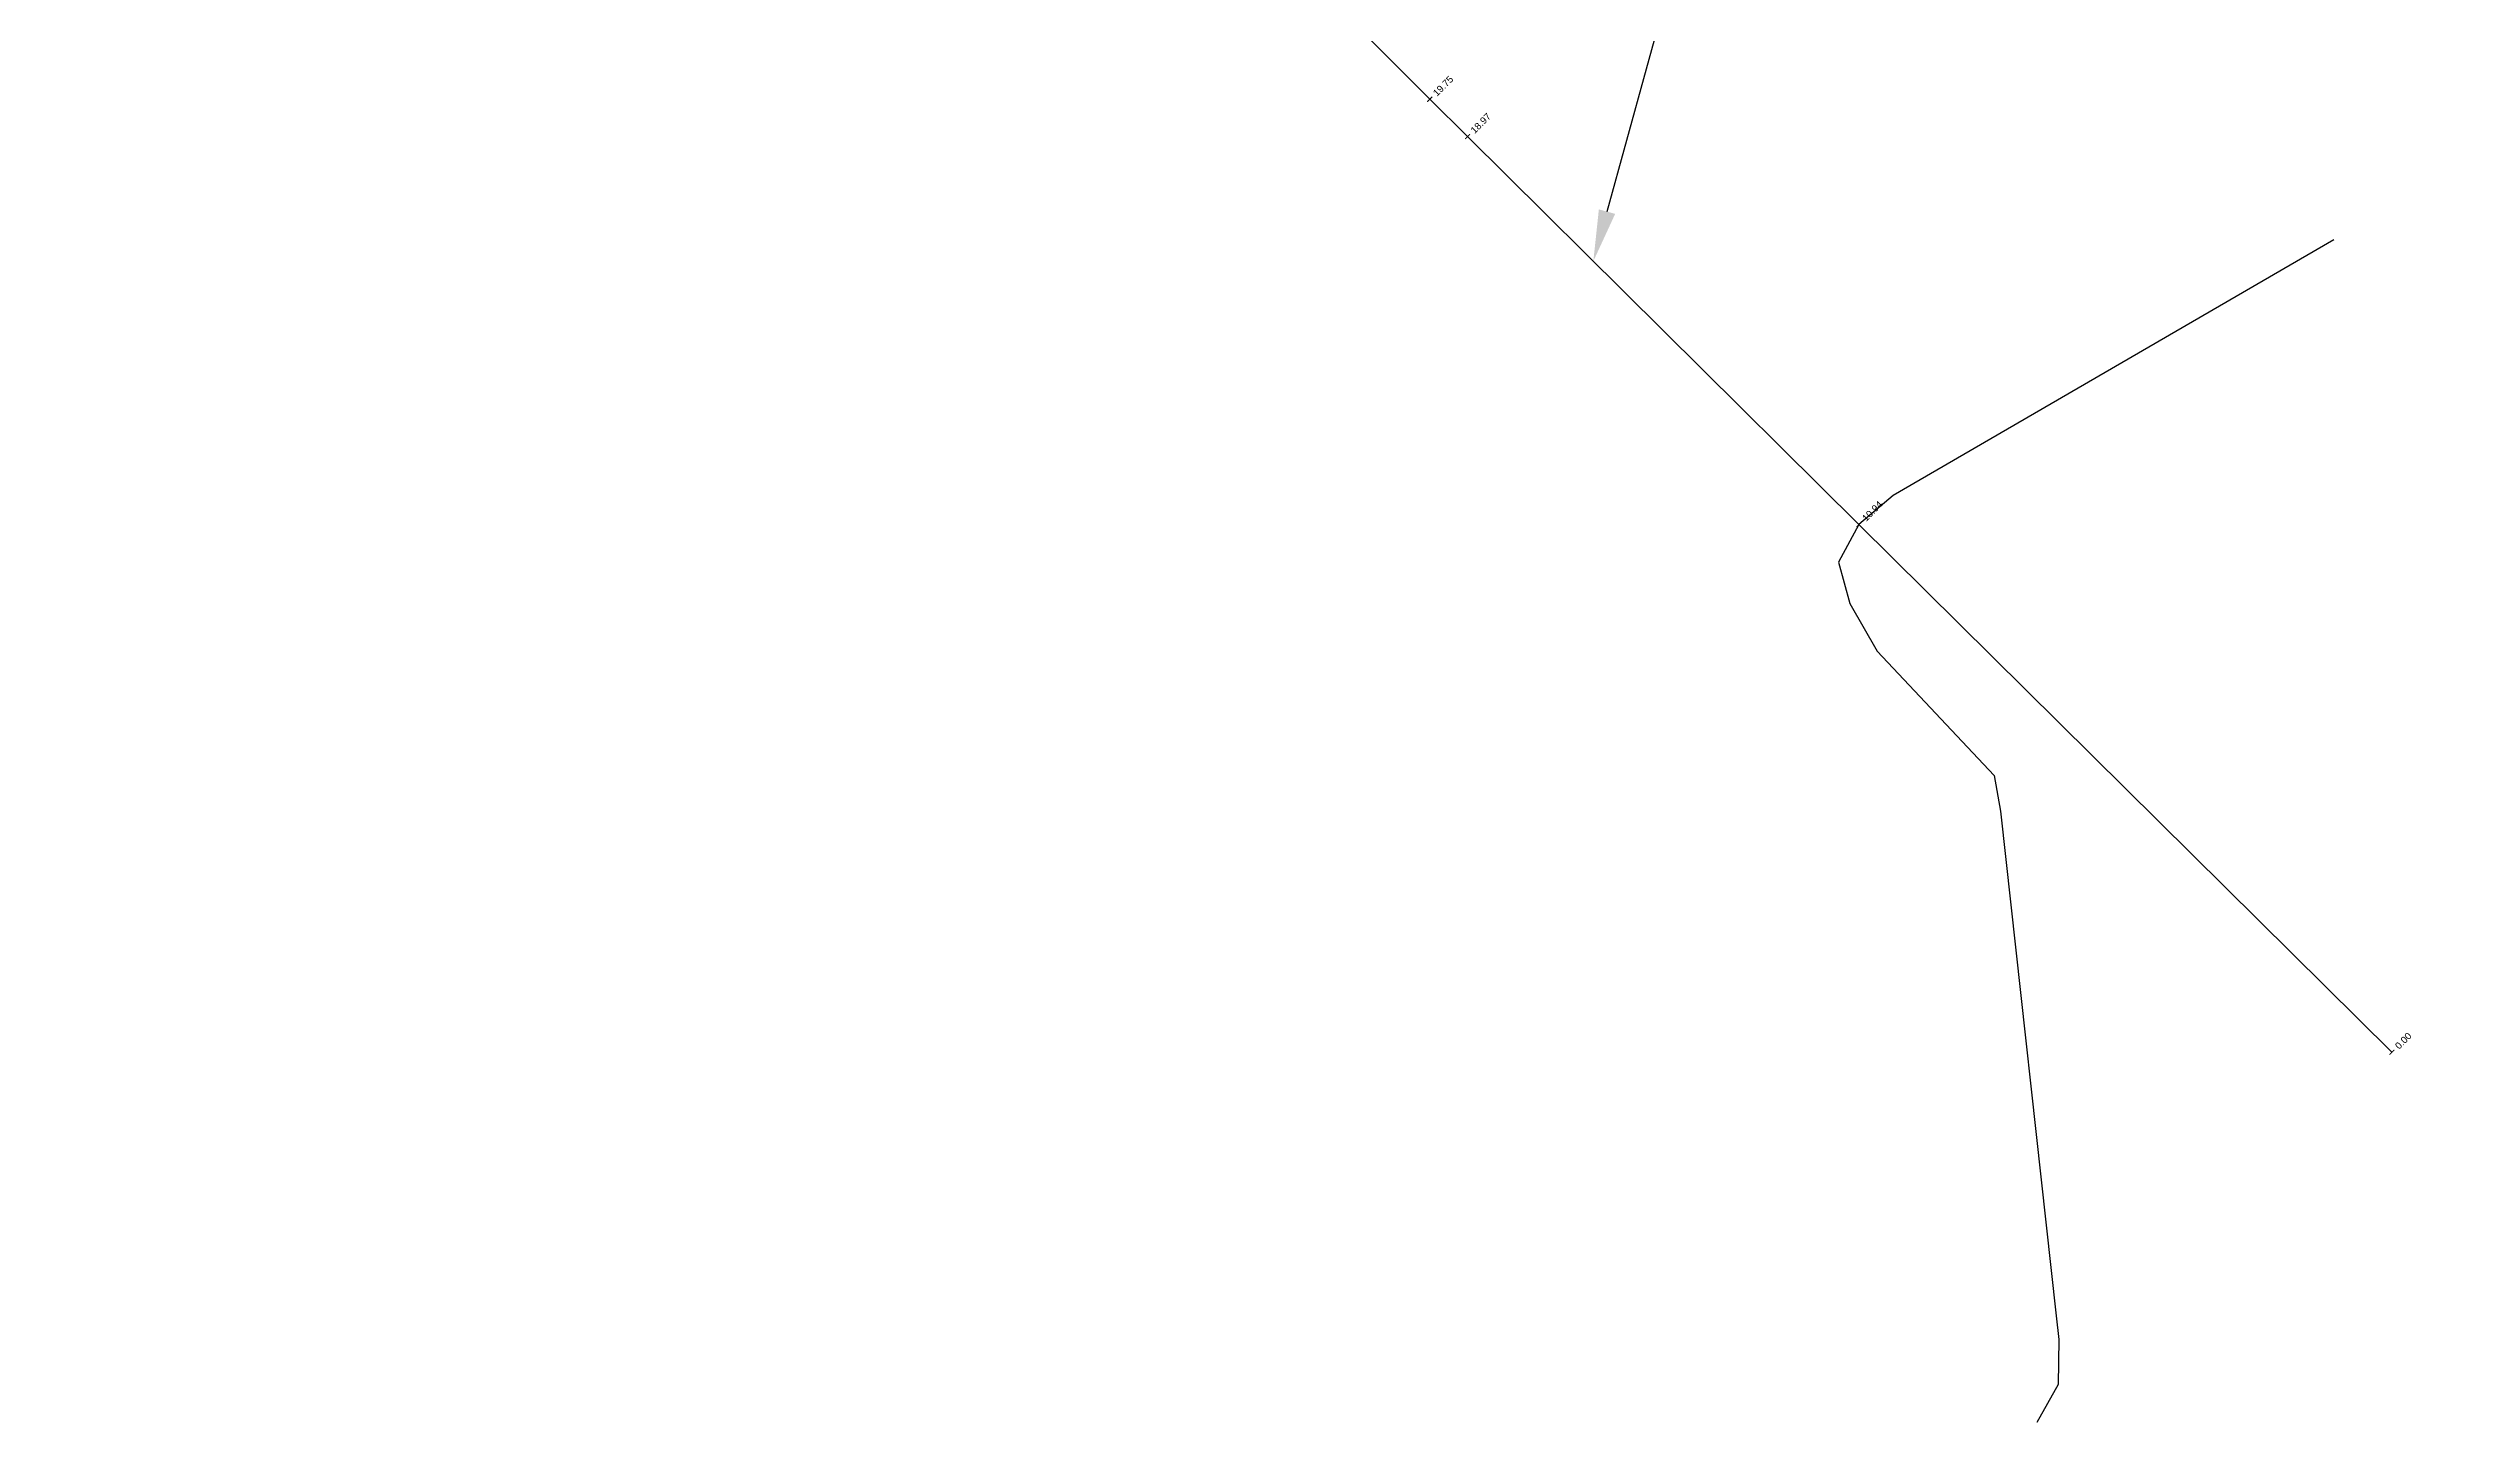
# Model space of a CAD drawing. Header units: metres. Extents: x 2 to 2307132, y 8 to 456049.
# Drawn here: x 2307096.39 to 2307131.72, y 456009.09 to 456029.14 of the extents above; entities that cross this region are included whole.
import ezdxf
from ezdxf import colors
from ezdxf.entities.mleader import LeaderData, LeaderLine
from ezdxf.enums import TextEntityAlignment as Align
from ezdxf.math import Vec2, Vec3

# ---------------------------------------------------------------- set-up
doc = ezdxf.new("R2010")
doc.units = ezdxf.units.M
doc.layers.add('Выпуск_профиль', color=7, linetype='Continuous')
doc.layers.add('Подложка_СО-ЭН_3эт(освещение)', color=7, linetype='Continuous')
doc.layers.add('ГП_искусств сооруж-я_штриховка', color=7, linetype='Continuous', lineweight=9)
doc.layers.add('Помощь', color=1, linetype='Continuous', plot=False)
doc.styles.add('ISOCPEUR', font='isocpeur.ttf')
doc.styles.get("Standard").update_dxf_attribs({"font": 'arial.ttf'})

# ---------------------------------------------------------------- blocks, each defined once
blk = doc.blocks.new('Qtick')
at = {"layer": 'Подложка_СО-ЭН_3эт(освещение)', "const_width": 0.3}
blk.add_lwpolyline([(0, -1), (0, 1)], dxfattribs=at)

msp = doc.modelspace()

# ---------------------------------------------------------------- linework, layer by layer
at = {"layer": 'Помощь'}
msp.add_lwpolyline([(2307129.707, 456026.343), (2307123.284, 456022.615), (2307122.785, 456022.192), (2307122.487, 456021.642), (2307122.65, 456021.038), (2307123.052, 456020.343), (2307124.757, 456018.532), (2307124.851, 456018.012), (2307125.659, 456010.647), (2307125.697, 456010.303), (2307125.688, 456009.648), (2307125.377, 456009.092)], dxfattribs=at)
msp.add_polyline3d([(2307130.555, 456014.493, 106.5), (2307122.785, 456022.192, 106.1), (2307117.077, 456027.849, 102.69), (2307116.527, 456028.394, 102.06), (2307104.138, 456040.783, 102.36), (2307102.782, 456041.953, 102.5), (2307097.786, 456046.949, 103), (2307096.387, 456048.348, 103.07)], dxfattribs=at)

# ---------------------------------------------------------------- block references
at = {"layer": 'Выпуск_профиль', "xscale": 0.05, "yscale": 0.05, "zscale": 0.05}
for p, rotation in [((2307116.527, 456028.394, 102.06), 315.1307835268738), ((2307117.077, 456027.849, 102.69), 315.261567074111), ((2307122.785, 456022.192, 106.1), 315.2615670683773), ((2307130.555, 456014.493, 106.5), 315.2615670679811)]:
    msp.add_blockref('Qtick', p, dxfattribs=dict(at, rotation=rotation))
at = {"layer": 'Помощь', "xscale": 0.05, "yscale": 0.05, "zscale": 0.05}
for p, rotation in [((2307116.527, 456028.394, 102.06), 315.1307835268738), ((2307117.077, 456027.849, 102.69), 315.261567074111), ((2307122.785, 456022.192, 106.1), 315.2615670683773), ((2307130.555, 456014.493, 106.5), 315.2615670679811)]:
    msp.add_blockref('Qtick', p, dxfattribs=dict(at, rotation=rotation))

# ---------------------------------------------------------------- texts
at = {"layer": 'Выпуск_профиль'}
for s, rotation, p in [('19.75', 45.1308, (2307116.598, 456028.464)), ('18.97', 45.2616, (2307117.147, 456027.92)), ('10.94', 45.2616, (2307122.856, 456022.263)), ('0.00', 45.2616, (2307130.625, 456014.564))]:
    msp.add_text(s, height=0.1, rotation=rotation, dxfattribs=at).set_placement(p, align=Align.MIDDLE_LEFT)
at = {"layer": 'Помощь'}
for s, rotation, p in [('19.75', 45.1308, (2307116.598, 456028.464)), ('18.97', 45.2616, (2307117.147, 456027.92)), ('10.94', 45.2616, (2307122.856, 456022.263)), ('0.00', 45.2616, (2307130.625, 456014.564))]:
    msp.add_text(s, height=0.1, rotation=rotation, dxfattribs=at).set_placement(p, align=Align.MIDDLE_LEFT)

# ---------------------------------------------------------------- next in the draw order: leaders
at = {"layer": 'ГП_искусств сооруж-я_штриховка'}
ml = msp.add_multileader_mtext('Standard', dxfattribs=at)
ml.set_content('X=456026.032^JY=2307118.912', color=256, style='ISOCPEUR')
ml.set_leader_properties()
ml.build(insert=Vec2(0, 0))
ml.multileader.update_dxf_attribs({"has_dogleg": 0, "text_left_attachment_type": 6, "text_right_attachment_type": 6, "arrow_head_size": 0.75, "scale": 0.25})
ctx = ml.context
ctx.base_point, ctx.scale, ctx.char_height, ctx.arrow_head_size, ctx.landing_gap_size, ctx.plane_origin = Vec3(2307123.131, 456041.331), 0.25, 0.875, 0.75, 0.25, Vec3(2307118.912, 456026.032)
ctx.left_attachment, ctx.right_attachment = 6, 6
notes = []
notes.append((ctx, [(1, (1, 1, 0), (2307121.131, 456041.331), (1, 0), 2, [(0, [(2307118.912, 456026.032)], 0, [])])]))
ctx.mtext.insert, ctx.mtext.flow_direction = Vec3(2307123.381, 456042.381), 5
ctx.mtext.has_bg_fill, ctx.mtext.bg_color, ctx.mtext.bg_scale_factor, ctx.mtext.bg_transparency, ctx.mtext.use_window_bg_color = 1, -1027028792, 1.5, 0, 1
for ctx, leaders in notes:
    for number, flags, end, landing, length, lines in leaders:
        leader = LeaderData()
        leader.index, (leader.has_last_leader_line, leader.has_dogleg_vector, leader.attachment_direction) = number, flags
        leader.last_leader_point, leader.dogleg_vector, leader.dogleg_length = Vec3(end), Vec3(landing), length
        for number, points, colour, breaks in lines:
            line = LeaderLine()
            line.index, line.vertices, line.color, line.breaks = number, Vec3.list(points), colors.encode_raw_color(colour), breaks
            leader.lines.append(line)
        ctx.leaders.append(leader)

doc.saveas('drawing.dxf')
